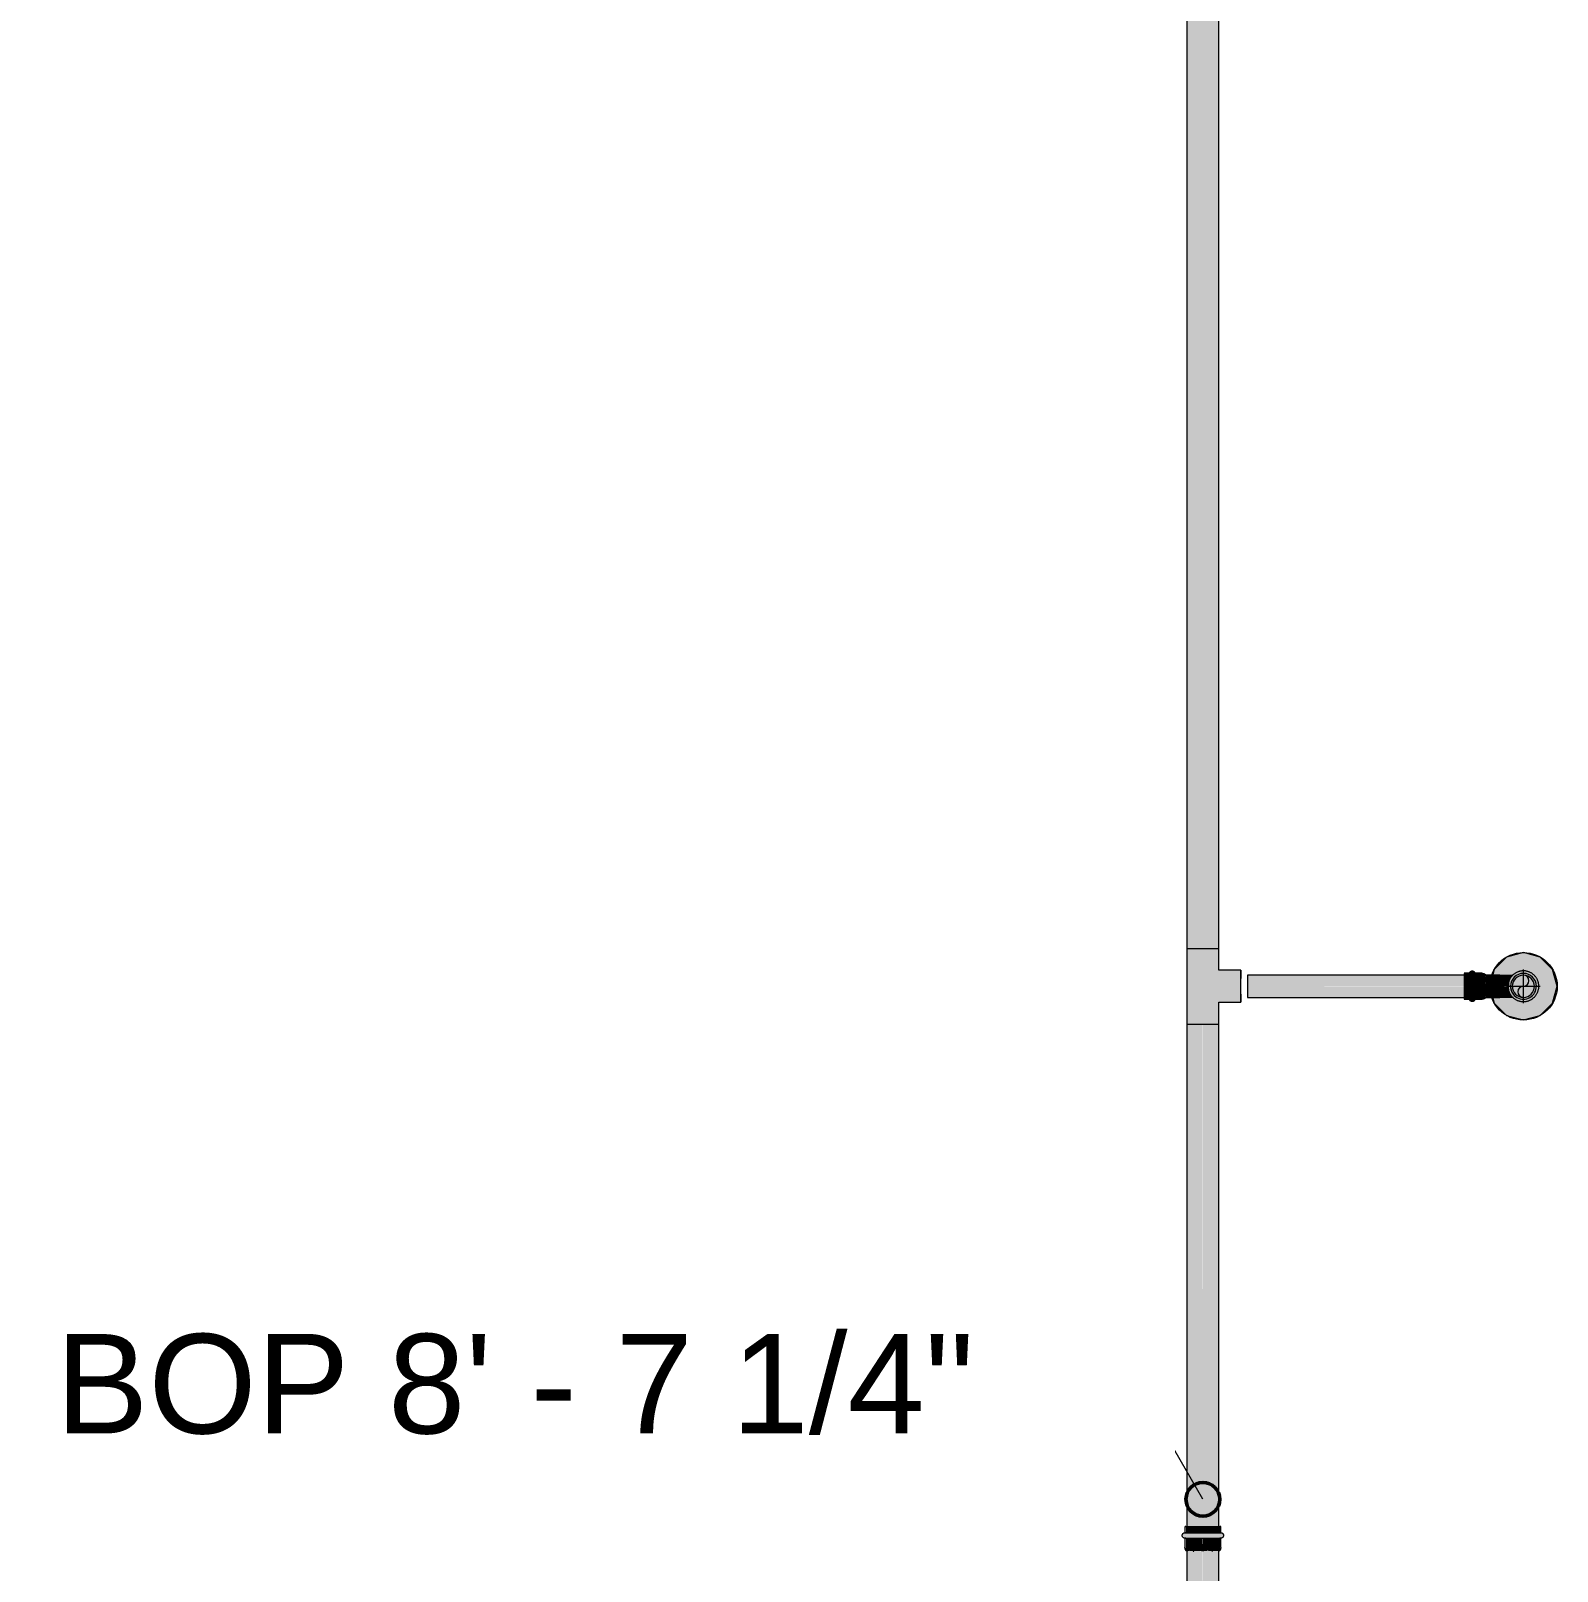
# Model space of a CAD drawing. Header units: inches. Extents: x -3385 to 41, y 7 to 1342.
# Drawn here: x -484.5 to -394, y 223.2 to 314.6 of the extents above; entities that cross this region are included whole.
import ezdxf

# ---------------------------------------------------------------- set-up
doc = ezdxf.new("R2010")
doc.units = ezdxf.units.IN
doc.header["$MEASUREMENT"] = 0
for name, color, linetype, lineweight in [('A-ANNO-NOTE', 131, 'Continuous', 9), ('G-ANNO-DIMS', 111, 'Continuous', 9), ('P-PIPE', 3, 'Continuous', 9), ('P-PIPE-CNTR', 3, 'Continuous', 9)]:
    doc.layers.add(name, color=color, linetype=linetype, lineweight=lineweight)
doc.styles.add('Arial', font='arial.ttf', dxfattribs={"height": 5.901198})

# ---------------------------------------------------------------- blocks, each defined once
blk = doc.blocks.new('Victaulic-VicPress316-Elbow 90-45deg Style P568_P571 - Standard-1201956-LOWER PARKING')
at = {"layer": 'P-PIPE'}
for points in [[(-415, 225.523), (-415, 225.898), (-416.007, 225.899), (-416.007, 225.524), (-415.311, 225.523)], [(-415, 225.194), (-415, 225.523), (-416.047, 225.511), (-416.166, 225.472), (-416.224, 225.359), (-416.165, 225.305), (-416.007, 225.195), (-415.239, 225.194)], [(-415, 224.637), (-415.005, 225.194), (-416.007, 225.194), (-416.007, 224.638), (-415.234, 224.638)], [(-415, 224.637), (-413.993, 224.638), (-413.993, 225.195), (-415, 225.194), (-415, 224.638)], [(-415, 224.42), (-415, 224.637), (-416.007, 224.638), (-416.03, 224.52), (-415.981, 224.46), (-415.891, 224.42), (-415.82, 224.45), (-415.537, 224.42), (-415.47, 224.437), (-415.211, 224.437), (-415.002, 224.42)], [(-415, 222.029), (-415.007, 224.42), (-415.4, 224.44), (-415.674, 224.44), (-415.832, 224.448), (-415.904, 224.42), (-415.95, 224.444), (-415.936, 222.03), (-415.165, 222.029)], [(-415, 224.42), (-414.993, 224.421), (-414.721, 224.451), (-414.39, 224.429), (-414.269, 224.443), (-414.153, 224.446), (-414.093, 224.422), (-413.993, 224.483), (-413.97, 224.52), (-413.993, 224.638), (-415, 224.637), (-415, 224.468)], [(-415, 222.029), (-414.05, 222.03), (-414.051, 224.444), (-414.109, 224.42), (-414.185, 224.449), (-414.271, 224.443), (-414.346, 224.439), (-414.463, 224.42), (-414.563, 224.436), (-414.796, 224.448), (-415, 224.42)], [(-415, 219.497), (-414.835, 219.507), (-414.675, 219.537), (-414.525, 219.587), (-414.345, 219.686), (-414.272, 219.737), (-414.177, 219.833), (-414.107, 219.939), (-414.065, 220.052), (-414.05, 220.169), (-414.065, 222.03), (-415, 222.029), (-415, 219.507)], [(-415.244, 217.806), (-415, 217.808), (-415, 219.497), (-415.165, 219.507), (-415.325, 219.537), (-415.475, 219.587), (-415.611, 219.654), (-415.77, 219.779), (-415.823, 219.833), (-415.893, 219.939), (-415.936, 220.052), (-415.95, 220.169), (-415.939, 218.404), (-415.904, 218.272), (-415.891, 218.261), (-415.814, 218.115), (-415.623, 217.97), (-415.514, 217.915), (-415.438, 217.875), (-415.248, 217.807)], [(-414.993, 217.808), (-414.68, 217.833), (-414.489, 217.913), (-414.426, 217.951), (-414.312, 218.005), (-414.17, 218.136), (-414.067, 218.379), (-414.05, 218.463), (-414.065, 220.052), (-414.107, 219.939), (-414.177, 219.833), (-414.272, 219.737), (-414.39, 219.654), (-414.525, 219.587), (-414.675, 219.537), (-414.835, 219.507), (-415, 219.497), (-415, 217.808)], [(-415.335, 216.939), (-415, 216.951), (-415, 217.184), (-415.623, 217.327), (-416.007, 217.701), (-416.018, 218.199), (-416.034, 218.279), (-416.094, 218.197), (-416.171, 218.084), (-416.224, 217.817), (-416.172, 217.594), (-416.08, 217.403), (-415.888, 217.193), (-415.675, 217.054)], [(-415, 217.577), (-415.007, 217.807), (-415.279, 217.818), (-415.48, 217.891), (-415.574, 217.951), (-415.691, 218.005), (-415.847, 218.167), (-415.919, 218.303), (-415.95, 218.527), (-415.95, 218.688), (-416.001, 218.595), (-416.03, 218.458), (-416.007, 218.095), (-415.623, 217.72), (-415.179, 217.618)], [(-415, 217.577), (-414.378, 217.72), (-413.993, 218.095), (-413.993, 218.235), (-413.97, 218.361), (-413.978, 218.537), (-414.05, 218.677), (-414.065, 218.39), (-414.097, 218.272), (-414.124, 218.229), (-414.199, 218.104), (-414.331, 217.99), (-414.463, 217.931), (-414.531, 217.884), (-414.758, 217.816), (-415, 217.807), (-415, 217.683)], [(-415, 216.951), (-414.761, 216.968), (-414.323, 217.055), (-414.12, 217.18), (-413.89, 217.442), (-413.777, 217.817), (-413.837, 218.095), (-413.982, 218.297), (-413.993, 218.162), (-413.993, 217.701), (-414.378, 217.327), (-415, 217.184), (-415, 216.968)], [(-415, 217.184), (-415, 217.577), (-415.623, 217.72), (-416.007, 218.095), (-416.007, 217.701), (-415.623, 217.327), (-415.277, 217.247)], [(-415, 217.184), (-414.378, 217.327), (-413.993, 217.701), (-413.999, 218.089), (-414.378, 217.72), (-415, 217.577), (-415, 217.255)], [(-415, 216.686), (-415.003, 216.951), (-415.372, 216.951), (-415.693, 217.066), (-415.888, 217.193), (-416.007, 217.312), (-415.996, 217.193), (-415.623, 216.829), (-415.205, 216.733)], [(-415, 216.686), (-414.378, 216.829), (-413.993, 217.204), (-413.993, 217.324), (-414.14, 217.167), (-414.325, 217.055), (-414.761, 216.968), (-415, 216.939)]]:
    blk.add_hatch(color=256, dxfattribs=at).paths.add_polyline_path(points, flags=0)
h = blk.add_hatch(color=256, dxfattribs=at)
h.paths.add_polyline_path([(-415, 225.523), (-413.993, 225.524), (-413.993, 225.899), (-415, 225.898), (-415, 225.523)], flags=0)
h.paths.add_polyline_path([(-414.689, 225.523), (-414.689, 225.523), (-414.717, 225.622)], flags=0)
h = blk.add_hatch(color=256, dxfattribs=at)
h.paths.add_polyline_path([(-415, 225.194), (-413.993, 225.195), (-413.777, 225.359), (-413.828, 225.456), (-413.993, 225.524), (-415, 225.523), (-415, 225.276)], flags=0)
h.paths.add_polyline_path([(-413.828, 225.456), (-413.835, 225.473), (-413.83, 225.457)], flags=0)
h = blk.add_hatch(color=256, dxfattribs=at)
h.paths.add_polyline_path([(-415, 219.497), (-415, 222.029), (-415.95, 222.03), (-415.95, 222.03), (-415.936, 220.052), (-415.893, 219.939), (-415.823, 219.833), (-415.728, 219.737), (-415.611, 219.654), (-415.475, 219.587), (-415.325, 219.537), (-415.165, 219.507)], flags=0)
h.paths.add_polyline_path([(-415.475, 222.029), (-415.475, 222.029), (-415.325, 221.541)], flags=0)
for p, q in [((-416.059, 225.899), (-416.059, 225.524)), ((-413.941, 225.524), (-413.941, 225.899)), ((-416.059, 225.195), (-416.059, 224.638)), ((-413.941, 224.638), (-413.941, 225.195)), ((-415.95, 224.464), (-415.95, 222.03)), ((-414.05, 222.03), (-414.05, 224.467)), ((-415.95, 220.169), (-415.95, 218.403)), ((-414.05, 218.403), (-414.05, 220.169)), ((-416.059, 218.326), (-416.059, 217.933)), ((-413.941, 217.933), (-413.941, 218.326))]:
    blk.add_line(p, q, dxfattribs=at)
at = {"layer": 'P-PIPE', "flags": 128}
for points in [[(-416.059, 225.195), (-416.066, 225.195), (-416.072, 225.195), (-416.079, 225.196), (-416.085, 225.197), (-416.092, 225.198), (-416.098, 225.2), (-416.105, 225.201), (-416.111, 225.203), (-416.117, 225.205), (-416.123, 225.208), (-416.129, 225.211), (-416.135, 225.214), (-416.141, 225.217), (-416.147, 225.22), (-416.152, 225.224), (-416.157, 225.227), (-416.163, 225.232), (-416.168, 225.236), (-416.173, 225.24), (-416.177, 225.245), (-416.182, 225.25), (-416.186, 225.255), (-416.19, 225.26), (-416.194, 225.265), (-416.198, 225.271), (-416.201, 225.276), (-416.204, 225.282), (-416.207, 225.288), (-416.21, 225.294), (-416.213, 225.3), (-416.215, 225.306), (-416.217, 225.312), (-416.219, 225.319), (-416.22, 225.325), (-416.221, 225.331), (-416.222, 225.338), (-416.223, 225.345), (-416.223, 225.351), (-416.224, 225.358), (-416.224, 225.364), (-416.223, 225.371), (-416.223, 225.377), (-416.222, 225.384), (-416.221, 225.39), (-416.219, 225.397), (-416.218, 225.403), (-416.216, 225.409), (-416.214, 225.416), (-416.211, 225.422), (-416.209, 225.428), (-416.206, 225.434), (-416.203, 225.44), (-416.199, 225.445), (-416.196, 225.451), (-416.192, 225.456), (-416.188, 225.461), (-416.184, 225.467), (-416.18, 225.471), (-416.175, 225.476), (-416.17, 225.481), (-416.165, 225.485), (-416.16, 225.489), (-416.155, 225.493), (-416.15, 225.497), (-416.144, 225.5), (-416.138, 225.504), (-416.132, 225.507), (-416.126, 225.51), (-416.12, 225.512), (-416.114, 225.514), (-416.108, 225.517), (-416.102, 225.518), (-416.095, 225.52), (-416.089, 225.521), (-416.082, 225.522), (-416.076, 225.523), (-416.069, 225.524), (-416.063, 225.524), (-416.059, 225.524)], [(-415, 225.523), (-415.043, 225.523), (-415.085, 225.523), (-415.127, 225.523), (-415.169, 225.523), (-415.211, 225.523), (-415.252, 225.523), (-415.293, 225.523), (-415.333, 225.523), (-415.373, 225.523), (-415.413, 225.523), (-415.451, 225.523), (-415.489, 225.523), (-415.526, 225.523), (-415.563, 225.523), (-415.598, 225.523), (-415.633, 225.523), (-415.666, 225.523), (-415.698, 225.523), (-415.73, 225.523), (-415.76, 225.523), (-415.789, 225.523), (-415.816, 225.523), (-415.843, 225.523), (-415.868, 225.523), (-415.891, 225.523), (-415.913, 225.523), (-415.934, 225.523), (-415.953, 225.524), (-415.971, 225.524), (-415.987, 225.524), (-416.002, 225.524), (-416.015, 225.524), (-416.026, 225.524), (-416.036, 225.524), (-416.044, 225.524), (-416.05, 225.524), (-416.055, 225.524), (-416.058, 225.524), (-416.059, 225.524), (-416.059, 225.524)], [(-416.059, 225.524), (-416.058, 225.524), (-416.056, 225.524), (-416.052, 225.524), (-416.046, 225.524), (-416.038, 225.524), (-416.029, 225.524), (-416.018, 225.524), (-416.005, 225.524)], [(-416.002, 225.195), (-416.015, 225.195), (-416.026, 225.195), (-416.036, 225.195), (-416.044, 225.195), (-416.05, 225.195), (-416.055, 225.195), (-416.058, 225.195), (-416.059, 225.195), (-416.059, 225.195)], [(-416.059, 225.195), (-416.058, 225.195), (-416.056, 225.195), (-416.052, 225.195), (-416.046, 225.195), (-416.038, 225.195), (-416.029, 225.195), (-416.018, 225.195), (-416.005, 225.195), (-415.991, 225.195), (-415.976, 225.195), (-415.958, 225.195), (-415.94, 225.194), (-415.919, 225.194), (-415.897, 225.194), (-415.874, 225.194), (-415.85, 225.194), (-415.824, 225.194), (-415.796, 225.194), (-415.768, 225.194), (-415.738, 225.194), (-415.707, 225.194), (-415.675, 225.194), (-415.642, 225.194), (-415.608, 225.194), (-415.572, 225.194), (-415.536, 225.194), (-415.499, 225.194), (-415.462, 225.194), (-415.423, 225.194), (-415.384, 225.194), (-415.344, 225.194), (-415.304, 225.194), (-415.263, 225.194), (-415.222, 225.194), (-415.18, 225.194), (-415.138, 225.194), (-415.096, 225.194), (-415.054, 225.194), (-415.012, 225.194), (-415, 225.194)], [(-413.941, 225.524), (-413.942, 225.524), (-413.945, 225.524), (-413.949, 225.524), (-413.955, 225.524), (-413.962, 225.524), (-413.972, 225.524), (-413.982, 225.524), (-413.995, 225.524), (-414.009, 225.524), (-414.025, 225.524), (-414.042, 225.524), (-414.061, 225.523), (-414.081, 225.523), (-414.103, 225.523), (-414.126, 225.523), (-414.151, 225.523), (-414.177, 225.523), (-414.204, 225.523), (-414.233, 225.523), (-414.262, 225.523), (-414.293, 225.523), (-414.325, 225.523), (-414.359, 225.523), (-414.393, 225.523), (-414.428, 225.523), (-414.464, 225.523), (-414.501, 225.523), (-414.539, 225.523), (-414.577, 225.523), (-414.616, 225.523), (-414.656, 225.523), (-414.697, 225.523), (-414.737, 225.523), (-414.779, 225.523), (-414.82, 225.523), (-414.862, 225.523), (-414.904, 225.523), (-414.946, 225.523), (-414.989, 225.523), (-415, 225.523)], [(-415, 225.194), (-414.958, 225.194), (-414.916, 225.194), (-414.873, 225.194), (-414.831, 225.194), (-414.79, 225.194), (-414.748, 225.194), (-414.708, 225.194), (-414.667, 225.194), (-414.627, 225.194), (-414.588, 225.194), (-414.549, 225.194), (-414.511, 225.194), (-414.474, 225.194), (-414.438, 225.194), (-414.402, 225.194), (-414.368, 225.194), (-414.334, 225.194), (-414.302, 225.194), (-414.271, 225.194), (-414.241, 225.194), (-414.212, 225.194), (-414.184, 225.194), (-414.158, 225.194), (-414.133, 225.194), (-414.109, 225.194), (-414.087, 225.194), (-414.066, 225.194), (-414.047, 225.195), (-414.029, 225.195), (-414.013, 225.195), (-413.999, 225.195), (-413.986, 225.195), (-413.974, 225.195), (-413.965, 225.195), (-413.957, 225.195), (-413.95, 225.195), (-413.946, 225.195), (-413.943, 225.195), (-413.941, 225.195), (-413.941, 225.195)], [(-413.999, 225.524), (-413.986, 225.524), (-413.974, 225.524), (-413.965, 225.524), (-413.957, 225.524), (-413.95, 225.524), (-413.946, 225.524), (-413.943, 225.524), (-413.941, 225.524), (-413.941, 225.524)], [(-413.941, 225.195), (-413.942, 225.195), (-413.945, 225.195), (-413.949, 225.195), (-413.955, 225.195), (-413.962, 225.195), (-413.972, 225.195), (-413.982, 225.195), (-413.995, 225.195)], [(-413.941, 225.524), (-413.935, 225.524), (-413.928, 225.523), (-413.921, 225.523), (-413.915, 225.522), (-413.908, 225.521), (-413.902, 225.519), (-413.896, 225.518), (-413.889, 225.516), (-413.883, 225.513), (-413.877, 225.511), (-413.871, 225.508), (-413.865, 225.505), (-413.859, 225.502), (-413.854, 225.499), (-413.848, 225.495), (-413.843, 225.491), (-413.838, 225.487), (-413.833, 225.483), (-413.828, 225.479), (-413.823, 225.474), (-413.819, 225.469), (-413.814, 225.464), (-413.81, 225.459), (-413.806, 225.454), (-413.803, 225.448), (-413.799, 225.443), (-413.796, 225.437), (-413.793, 225.431), (-413.79, 225.425), (-413.788, 225.419), (-413.786, 225.413), (-413.784, 225.407), (-413.782, 225.4), (-413.78, 225.394), (-413.779, 225.387), (-413.778, 225.381), (-413.777, 225.374), (-413.777, 225.368), (-413.777, 225.361), (-413.777, 225.355), (-413.777, 225.348), (-413.778, 225.342), (-413.779, 225.335), (-413.78, 225.328), (-413.781, 225.322), (-413.783, 225.316), (-413.784, 225.309), (-413.787, 225.303), (-413.789, 225.297), (-413.792, 225.291), (-413.794, 225.285), (-413.798, 225.279), (-413.801, 225.274), (-413.804, 225.268), (-413.808, 225.263), (-413.812, 225.257), (-413.816, 225.252), (-413.821, 225.247), (-413.825, 225.243), (-413.83, 225.238), (-413.835, 225.234), (-413.84, 225.23), (-413.845, 225.226), (-413.851, 225.222), (-413.856, 225.218), (-413.862, 225.215), (-413.868, 225.212), (-413.874, 225.209), (-413.88, 225.207), (-413.886, 225.204), (-413.892, 225.202), (-413.899, 225.201), (-413.905, 225.199), (-413.911, 225.198), (-413.918, 225.197), (-413.924, 225.196), (-413.931, 225.195), (-413.938, 225.195), (-413.941, 225.195)], [(-415.95, 224.42), (-415.959, 224.427), (-415.967, 224.434), (-415.975, 224.442), (-415.983, 224.449), (-415.99, 224.457), (-415.997, 224.466), (-416.004, 224.474), (-416.01, 224.483), (-416.016, 224.492), (-416.022, 224.501), (-416.027, 224.511), (-416.032, 224.521), (-416.037, 224.53), (-416.041, 224.541), (-416.045, 224.551), (-416.048, 224.561), (-416.051, 224.572), (-416.053, 224.582), (-416.055, 224.593), (-416.057, 224.604), (-416.058, 224.615), (-416.059, 224.626), (-416.059, 224.636), (-416.059, 224.638)], [(-413.941, 224.638), (-413.941, 224.628), (-413.942, 224.617), (-413.943, 224.606), (-413.945, 224.595), (-413.947, 224.584), (-413.949, 224.574), (-413.952, 224.563), (-413.955, 224.553), (-413.959, 224.542), (-413.963, 224.532), (-413.967, 224.522), (-413.972, 224.513), (-413.977, 224.503), (-413.983, 224.494), (-413.989, 224.485), (-413.995, 224.476), (-414.002, 224.467), (-414.009, 224.459), (-414.016, 224.451), (-414.024, 224.443), (-414.032, 224.436), (-414.04, 224.428), (-414.049, 224.422), (-414.05, 224.42)], [(-415.95, 222.03), (-415.95, 221.925), (-415.95, 221.82), (-415.95, 221.715), (-415.95, 221.611), (-415.95, 221.507), (-415.95, 221.404), (-415.95, 221.303), (-415.95, 221.202), (-415.95, 221.103), (-415.95, 221.005), (-415.95, 220.909), (-415.95, 220.814), (-415.95, 220.722), (-415.95, 220.632), (-415.95, 220.544), (-415.95, 220.458), (-415.95, 220.375), (-415.95, 220.294), (-415.95, 220.217), (-415.95, 220.169)], [(-414.05, 220.169), (-414.05, 220.245), (-414.05, 220.324), (-414.05, 220.405), (-414.05, 220.489), (-414.05, 220.576), (-414.05, 220.665), (-414.05, 220.756), (-414.05, 220.849), (-414.05, 220.944), (-414.05, 221.04), (-414.05, 221.139), (-414.05, 221.239), (-414.05, 221.34), (-414.05, 221.442), (-414.05, 221.545), (-414.05, 221.649), (-414.05, 221.753), (-414.05, 221.858), (-414.05, 221.963), (-414.05, 222.03)], [(-416.025, 218.318), (-416.04, 218.301), (-416.065, 218.269), (-416.089, 218.236), (-416.111, 218.202), (-416.131, 218.168), (-416.15, 218.132), (-416.166, 218.096), (-416.181, 218.059), (-416.193, 218.021), (-416.204, 217.983), (-416.212, 217.945), (-416.218, 217.906), (-416.222, 217.867), (-416.224, 217.827), (-416.223, 217.788), (-416.22, 217.749), (-416.215, 217.71), (-416.208, 217.671), (-416.199, 217.633), (-416.188, 217.595), (-416.174, 217.558), (-416.159, 217.521), (-416.142, 217.485), (-416.122, 217.45), (-416.101, 217.416), (-416.078, 217.382), (-416.054, 217.35), (-416.028, 217.318), (-416, 217.287), (-415.971, 217.258), (-415.94, 217.229), (-415.909, 217.202), (-415.875, 217.176), (-415.841, 217.15), (-415.805, 217.126), (-415.768, 217.103), (-415.73, 217.081), (-415.691, 217.061), (-415.651, 217.041), (-415.611, 217.023), (-415.569, 217.006), (-415.526, 216.991), (-415.483, 216.976), (-415.439, 216.963), (-415.395, 216.951), (-415.35, 216.941), (-415.305, 216.931), (-415.259, 216.923), (-415.213, 216.917), (-415.166, 216.911), (-415.119, 216.907), (-415.073, 216.904), (-415.026, 216.903), (-415, 216.903)], [(-415.953, 218.691), (-415.972, 218.659), (-415.989, 218.626), (-416.005, 218.592), (-416.018, 218.557), (-416.03, 218.522), (-416.04, 218.485), (-416.048, 218.449), (-416.054, 218.411), (-416.057, 218.374), (-416.059, 218.336), (-416.059, 218.326)], [(-415, 216.903), (-414.953, 216.904), (-414.906, 216.906), (-414.859, 216.909), (-414.813, 216.914), (-414.766, 216.919), (-414.72, 216.927), (-414.675, 216.935), (-414.629, 216.945), (-414.585, 216.956), (-414.541, 216.969), (-414.497, 216.983), (-414.454, 216.998), (-414.412, 217.014), (-414.371, 217.032), (-414.331, 217.05), (-414.291, 217.07), (-414.253, 217.091), (-414.215, 217.114), (-414.179, 217.137), (-414.144, 217.162), (-414.11, 217.188), (-414.077, 217.214), (-414.046, 217.242), (-414.016, 217.271), (-413.987, 217.301), (-413.96, 217.332), (-413.935, 217.364), (-413.911, 217.397), (-413.889, 217.431), (-413.869, 217.466), (-413.851, 217.502), (-413.834, 217.538), (-413.82, 217.575), (-413.807, 217.612), (-413.797, 217.651), (-413.788, 217.689), (-413.782, 217.728), (-413.778, 217.767), (-413.777, 217.806), (-413.777, 217.846), (-413.78, 217.885), (-413.785, 217.924), (-413.792, 217.962), (-413.801, 218.001), (-413.813, 218.039), (-413.826, 218.076), (-413.841, 218.113), (-413.859, 218.149), (-413.878, 218.184), (-413.899, 218.218), (-413.922, 218.252), (-413.946, 218.284), (-413.972, 218.316)], [(-413.941, 218.326), (-413.942, 218.364), (-413.945, 218.401), (-413.951, 218.439), (-413.958, 218.476), (-413.967, 218.512), (-413.979, 218.548), (-413.992, 218.583), (-414.007, 218.617), (-414.024, 218.65), (-414.042, 218.683)]]:
    blk.add_lwpolyline(points, dxfattribs=at)
at = {"layer": 'P-PIPE'}
for centre, major_axis, ratio, start_param, end_param in [((-415, 225.899), (-1.059, 0), 0.000917, 5.969026, 7.853982), ((-415, 225.899), (1.059, 0), 0.000917, 4.712389, 6.597345), ((-415, 225.524), (1.059, 0), 0.000917, 2.827433, 4.712389), ((-415, 225.195), (1.059, 0), 0.000917, 2.827433, 4.712389), ((-415, 225.524), (1.059, 0), 0.000917, 4.712389, 6.597345), ((-415, 225.195), (1.059, 0), 0.000917, 4.712389, 6.597345), ((-415, 224.42), (0.95, 0), 0.000917, 4.055861, 4.108072), ((-415, 224.42), (0.95, 0), 0.000917, 5.316706, 5.368917), ((-415, 218.48), (0.95, 0), 0.707755, 5.932008, 5.969026), ((-415, 217.933), (1.059, 0), 0.707755, 2.857635, 4.712389), ((-415, 217.435), (1.059, 0), 0.707755, 3.237655, 4.712389), ((-415, 218.48), (0.95, 0), 0.707755, 4.055861, 4.108072), ((-415, 217.933), (1.059, 0), 0.707755, 4.712389, 6.597345), ((-415, 217.435), (1.059, 0), 0.707755, 4.712389, 6.190012), ((-415, 218.48), (0.95, 0), 0.707755, 5.316706, 5.394462)]:
    blk.add_ellipse(centre, major_axis=major_axis, ratio=ratio, start_param=start_param, end_param=end_param, dxfattribs=at)
blk = doc.blocks.new('Victaulic-VicPress316-Elbow 90-45deg Style P568_P571 - Standard-1202406-LOWER PARKING')
at = {"layer": 'P-PIPE'}
for points in [[(-399.52, 257.917), (-399.182, 257.917), (-399.182, 258.684), (-399.52, 258.684), (-399.52, 258.052)], [(-399.182, 257.917), (-398.891, 257.917), (-398.891, 258.684), (-398.943, 258.777), (-399.036, 258.829), (-399.137, 258.766), (-399.182, 258.684), (-399.182, 258.052)], [(-398.891, 257.917), (-398.439, 257.917), (-398.439, 258.684), (-398.891, 258.67), (-398.891, 258.018)], [(-398.221, 257.917), (-398.224, 257.93), (-398.25, 258.092), (-398.24, 258.273), (-398.245, 258.347), (-398.223, 258.387), (-398.253, 258.51), (-398.245, 258.56), (-398.222, 258.575), (-398.3, 258.636), (-398.377, 258.672), (-398.439, 258.672), (-398.439, 257.917), (-398.317, 257.917)], [(-398.221, 257.917), (-397.393, 257.917), (-397.393, 258.575), (-398.24, 258.563), (-398.256, 258.551), (-398.238, 258.43), (-398.226, 258.377), (-398.245, 258.347), (-398.244, 258.151), (-398.249, 258.076), (-398.224, 257.93)], [(-397.393, 257.917), (-396.84, 257.928), (-396.838, 258.269), (-396.669, 258.537), (-396.635, 258.575), (-397.393, 258.565), (-397.393, 258.031)], [(-396.767, 257.917), (-396.542, 258.459), (-396, 258.684), (-395.458, 258.459), (-395.234, 257.917), (-395.234, 257.917), (-395.161, 257.917), (-395.149, 258.246), (-395.33, 258.536), (-395.535, 258.697), (-395.667, 258.766), (-395.842, 258.811), (-396.022, 258.829), (-396.179, 258.777), (-396.333, 258.766), (-396.542, 258.647), (-396.67, 258.536), (-396.851, 258.246), (-396.839, 257.917)], [(-396.767, 257.917), (-396.658, 257.917), (-396.658, 257.917), (-396.635, 258.088), (-396.595, 258.214), (-396.465, 258.382), (-396.329, 258.487), (-396.17, 258.552), (-396, 258.575), (-395.83, 258.552), (-395.671, 258.487), (-395.535, 258.382), (-395.431, 258.246), (-395.365, 258.088), (-395.343, 257.917), (-395.234, 257.917), (-395.458, 258.459), (-396, 258.684), (-396.542, 258.459), (-396.725, 258.019)], [(-399.52, 257.151), (-399.182, 257.164), (-399.182, 257.917), (-399.52, 257.917), (-399.52, 257.164)], [(-399.036, 257.006), (-398.937, 257.068), (-398.891, 257.151), (-398.891, 257.917), (-399.182, 257.917), (-399.182, 257.151), (-399.128, 257.052)], [(-398.891, 257.151), (-398.439, 257.164), (-398.439, 257.917), (-398.891, 257.917), (-398.891, 257.19)], [(-398.439, 257.151), (-398.36, 257.164), (-398.224, 257.261), (-398.253, 257.299), (-398.241, 257.394), (-398.226, 257.457), (-398.244, 257.495), (-398.245, 257.692), (-398.241, 257.803), (-398.221, 257.917), (-398.439, 257.917), (-398.439, 257.164)], [(-398.22, 257.26), (-397.393, 257.271), (-397.393, 257.917), (-398.224, 257.904), (-398.25, 257.742), (-398.24, 257.562), (-398.245, 257.487), (-398.223, 257.448), (-398.253, 257.344), (-398.239, 257.271), (-398.221, 257.26)], [(-397.393, 257.26), (-396.636, 257.269), (-396.699, 257.341), (-396.851, 257.589), (-396.899, 257.772), (-396.912, 257.917), (-397.393, 257.917), (-397.393, 257.27)], [(-395.978, 257.006), (-395.821, 257.058), (-395.667, 257.068), (-395.458, 257.188), (-395.33, 257.299), (-395.149, 257.589), (-395.104, 257.75), (-395.088, 257.917), (-395.234, 257.917), (-395.458, 257.375), (-396, 257.151), (-396.542, 257.375), (-396.767, 257.917), (-396.912, 257.917), (-396.897, 257.75), (-396.839, 257.569), (-396.67, 257.299), (-396.465, 257.138), (-396.333, 257.068), (-396.159, 257.023)]]:
    blk.add_hatch(color=256, dxfattribs=at).paths.add_polyline_path(points, flags=0)
h = blk.add_hatch(color=256, dxfattribs=at)
h.paths.add_polyline_path([(-396, 257.151), (-395.458, 257.375), (-395.343, 257.654), (-395.343, 257.917), (-395.365, 257.747), (-395.431, 257.589), (-395.536, 257.452), (-395.671, 257.348), (-395.83, 257.282), (-396, 257.26), (-396.17, 257.282), (-396.329, 257.348), (-396.465, 257.452), (-396.57, 257.589), (-396.635, 257.747), (-396.658, 257.917), (-396.767, 257.917), (-396.542, 257.375), (-396.16, 257.217)], flags=0)
h.paths.add_polyline_path([(-395.343, 257.654), (-395.234, 257.917), (-395.343, 257.917)], flags=0)
for p, q in [((-399.182, 258.684), (-399.52, 258.684)), ((-398.439, 258.684), (-398.891, 258.684)), ((-397.393, 258.575), (-398.287, 258.575)), ((-399.52, 257.151), (-399.182, 257.151)), ((-398.891, 257.151), (-398.439, 257.151)), ((-398.284, 257.26), (-397.393, 257.26)), ((-396.001, 257.26), (-396.005, 257.26)), ((-395.967, 257.261), (-395.993, 257.26))]:
    blk.add_line(p, q, dxfattribs=at)
at = {"layer": 'P-PIPE', "flags": 128}
for points in [[(-399.182, 258.684), (-399.182, 258.69), (-399.181, 258.695), (-399.181, 258.701), (-399.18, 258.707), (-399.179, 258.713), (-399.178, 258.718), (-399.176, 258.724), (-399.174, 258.73), (-399.172, 258.735), (-399.17, 258.74), (-399.168, 258.746), (-399.165, 258.751), (-399.162, 258.756), (-399.159, 258.761), (-399.156, 258.766), (-399.153, 258.771), (-399.149, 258.775), (-399.146, 258.78), (-399.142, 258.784), (-399.138, 258.788), (-399.133, 258.792), (-399.129, 258.796), (-399.124, 258.8), (-399.12, 258.803), (-399.115, 258.806), (-399.11, 258.809), (-399.105, 258.812), (-399.1, 258.815), (-399.094, 258.817), (-399.089, 258.819), (-399.083, 258.821), (-399.078, 258.823), (-399.072, 258.825), (-399.067, 258.826), (-399.061, 258.827), (-399.055, 258.828), (-399.049, 258.829), (-399.044, 258.829), (-399.038, 258.829), (-399.032, 258.829), (-399.026, 258.829), (-399.02, 258.828), (-399.015, 258.828), (-399.009, 258.827), (-399.003, 258.825), (-398.997, 258.824), (-398.992, 258.822), (-398.986, 258.821), (-398.981, 258.818), (-398.976, 258.816), (-398.97, 258.814), (-398.965, 258.811), (-398.96, 258.808), (-398.955, 258.805), (-398.951, 258.801), (-398.946, 258.798), (-398.941, 258.794), (-398.937, 258.79), (-398.933, 258.786), (-398.929, 258.782), (-398.925, 258.778), (-398.921, 258.773), (-398.918, 258.769), (-398.915, 258.764), (-398.912, 258.759), (-398.909, 258.754), (-398.906, 258.749), (-398.903, 258.743), (-398.901, 258.738), (-398.899, 258.733), (-398.897, 258.727), (-398.896, 258.721), (-398.894, 258.716), (-398.893, 258.71), (-398.892, 258.704), (-398.891, 258.699), (-398.891, 258.693), (-398.891, 258.687), (-398.891, 258.684)], [(-399.182, 258.642), (-399.182, 258.652), (-399.182, 258.66), (-399.182, 258.667), (-399.182, 258.673), (-399.182, 258.677), (-399.182, 258.681), (-399.182, 258.683), (-399.182, 258.684), (-399.182, 258.684)], [(-399.182, 258.684), (-399.182, 258.683), (-399.182, 258.681), (-399.182, 258.678), (-399.182, 258.674), (-399.182, 258.669), (-399.182, 258.662), (-399.182, 258.654), (-399.182, 258.645), (-399.182, 258.635), (-399.182, 258.623), (-399.182, 258.611), (-399.182, 258.597), (-399.182, 258.582), (-399.182, 258.567), (-399.182, 258.55), (-399.182, 258.532), (-399.182, 258.513), (-399.182, 258.494), (-399.182, 258.473), (-399.182, 258.451), (-399.182, 258.429), (-399.182, 258.406), (-399.182, 258.382), (-399.182, 258.357), (-399.182, 258.331), (-399.182, 258.305), (-399.182, 258.279), (-399.182, 258.251), (-399.182, 258.223), (-399.182, 258.195), (-399.182, 258.166), (-399.182, 258.137), (-399.182, 258.108), (-399.182, 258.078), (-399.182, 258.048), (-399.182, 258.017), (-399.182, 257.987), (-399.182, 257.956), (-399.182, 257.926), (-399.182, 257.917)], [(-398.891, 257.917), (-398.891, 257.948), (-398.891, 257.979), (-398.891, 258.009), (-398.891, 258.039), (-398.891, 258.07), (-398.891, 258.099), (-398.891, 258.129), (-398.891, 258.158), (-398.891, 258.187), (-398.891, 258.216), (-398.891, 258.244), (-398.891, 258.271), (-398.891, 258.298), (-398.891, 258.324), (-398.891, 258.35), (-398.891, 258.375), (-398.891, 258.399), (-398.891, 258.423), (-398.891, 258.445), (-398.891, 258.467), (-398.891, 258.488), (-398.891, 258.508), (-398.891, 258.527), (-398.891, 258.545), (-398.891, 258.562), (-398.891, 258.578), (-398.891, 258.593), (-398.891, 258.607), (-398.891, 258.62), (-398.891, 258.632), (-398.891, 258.642), (-398.891, 258.652), (-398.891, 258.66), (-398.891, 258.667), (-398.891, 258.673), (-398.891, 258.677), (-398.891, 258.681), (-398.891, 258.683), (-398.891, 258.684), (-398.891, 258.684)], [(-398.891, 258.684), (-398.891, 258.683), (-398.891, 258.681), (-398.891, 258.678), (-398.891, 258.674), (-398.891, 258.669), (-398.891, 258.662), (-398.891, 258.654), (-398.891, 258.645)], [(-398.439, 258.684), (-398.428, 258.684), (-398.417, 258.683), (-398.407, 258.682), (-398.396, 258.68), (-398.385, 258.678), (-398.374, 258.676), (-398.364, 258.673), (-398.353, 258.67), (-398.343, 258.666), (-398.333, 258.662), (-398.323, 258.658), (-398.313, 258.653), (-398.304, 258.648), (-398.294, 258.642), (-398.285, 258.636), (-398.276, 258.63), (-398.268, 258.623), (-398.26, 258.616), (-398.251, 258.609), (-398.244, 258.601), (-398.236, 258.593), (-398.229, 258.585), (-398.222, 258.576), (-398.221, 258.575)], [(-397.393, 258.575), (-397.337, 258.575), (-397.282, 258.575), (-397.226, 258.575), (-397.171, 258.575), (-397.116, 258.575), (-397.062, 258.575), (-397.008, 258.575), (-396.955, 258.575), (-396.902, 258.575), (-396.851, 258.575), (-396.8, 258.575), (-396.75, 258.575), (-396.701, 258.575), (-396.653, 258.575), (-396.625, 258.575)], [(-395.088, 257.917), (-395.089, 257.954), (-395.091, 257.99), (-395.095, 258.027), (-395.1, 258.063), (-395.106, 258.099), (-395.114, 258.134), (-395.124, 258.169), (-395.134, 258.204), (-395.147, 258.239), (-395.16, 258.272), (-395.175, 258.306), (-395.191, 258.338), (-395.209, 258.37), (-395.228, 258.402), (-395.247, 258.432), (-395.269, 258.462), (-395.291, 258.491), (-395.315, 258.519), (-395.339, 258.546), (-395.365, 258.572), (-395.391, 258.596), (-395.419, 258.62), (-395.448, 258.643), (-395.477, 258.664), (-395.507, 258.685), (-395.539, 258.704), (-395.57, 258.722), (-395.603, 258.738), (-395.636, 258.753), (-395.67, 258.767), (-395.704, 258.78), (-395.739, 258.791), (-395.774, 258.801), (-395.809, 258.809), (-395.845, 258.816), (-395.881, 258.822), (-395.918, 258.826), (-395.954, 258.828), (-395.99, 258.829), (-396.027, 258.829), (-396.063, 258.827), (-396.1, 258.824), (-396.136, 258.819), (-396.172, 258.813), (-396.207, 258.805), (-396.243, 258.796), (-396.278, 258.786), (-396.312, 258.774), (-396.346, 258.761), (-396.38, 258.747), (-396.413, 258.731), (-396.445, 258.714), (-396.476, 258.695), (-396.507, 258.676), (-396.537, 258.655), (-396.566, 258.633), (-396.594, 258.609), (-396.621, 258.585), (-396.648, 258.56), (-396.673, 258.533), (-396.697, 258.506), (-396.72, 258.478), (-396.742, 258.448), (-396.762, 258.418), (-396.782, 258.387), (-396.8, 258.356), (-396.817, 258.324), (-396.832, 258.291), (-396.847, 258.257), (-396.86, 258.223), (-396.871, 258.188), (-396.881, 258.153), (-396.89, 258.118), (-396.897, 258.082), (-396.903, 258.046), (-396.907, 258.01), (-396.91, 257.973), (-396.912, 257.937), (-396.912, 257.917)], [(-396.002, 258.575), (-396, 258.575), (-396, 258.575)], [(-399.182, 257.917), (-399.182, 257.887), (-399.182, 257.856), (-399.182, 257.826), (-399.182, 257.795), (-399.182, 257.765), (-399.182, 257.735), (-399.182, 257.705), (-399.182, 257.676), (-399.182, 257.647), (-399.182, 257.619), (-399.182, 257.591), (-399.182, 257.563), (-399.182, 257.536), (-399.182, 257.51), (-399.182, 257.484), (-399.182, 257.46), (-399.182, 257.435), (-399.182, 257.412), (-399.182, 257.389), (-399.182, 257.367), (-399.182, 257.347), (-399.182, 257.327), (-399.182, 257.307), (-399.182, 257.289), (-399.182, 257.272), (-399.182, 257.256), (-399.182, 257.241), (-399.182, 257.227), (-399.182, 257.215), (-399.182, 257.203), (-399.182, 257.192), (-399.182, 257.183), (-399.182, 257.175), (-399.182, 257.168), (-399.182, 257.162), (-399.182, 257.157), (-399.182, 257.154), (-399.182, 257.152), (-399.182, 257.151), (-399.182, 257.151)], [(-398.891, 257.151), (-398.891, 257.151), (-398.891, 257.153), (-398.891, 257.156), (-398.891, 257.161), (-398.891, 257.166), (-398.891, 257.173), (-398.891, 257.181), (-398.891, 257.19), (-398.891, 257.2), (-398.891, 257.211), (-398.891, 257.224), (-398.891, 257.237), (-398.891, 257.252), (-398.891, 257.268), (-398.891, 257.285), (-398.891, 257.302), (-398.891, 257.321), (-398.891, 257.341), (-398.891, 257.362), (-398.891, 257.383), (-398.891, 257.406), (-398.891, 257.429), (-398.891, 257.453), (-398.891, 257.478), (-398.891, 257.503), (-398.891, 257.529), (-398.891, 257.556), (-398.891, 257.583), (-398.891, 257.611), (-398.891, 257.64), (-398.891, 257.668), (-398.891, 257.698), (-398.891, 257.727), (-398.891, 257.757), (-398.891, 257.787), (-398.891, 257.817), (-398.891, 257.848), (-398.891, 257.878), (-398.891, 257.909), (-398.891, 257.917)], [(-396.912, 257.917), (-396.911, 257.881), (-396.909, 257.844), (-396.906, 257.808), (-396.901, 257.772), (-396.894, 257.736), (-396.886, 257.701), (-396.877, 257.665), (-396.866, 257.63), (-396.854, 257.596), (-396.84, 257.562), (-396.825, 257.529), (-396.809, 257.496), (-396.792, 257.464), (-396.773, 257.433), (-396.753, 257.402), (-396.732, 257.373), (-396.709, 257.344), (-396.686, 257.316), (-396.661, 257.289), (-396.636, 257.263), (-396.609, 257.238), (-396.581, 257.214), (-396.553, 257.192), (-396.523, 257.17), (-396.493, 257.15), (-396.462, 257.131), (-396.43, 257.113), (-396.398, 257.096), (-396.364, 257.081), (-396.331, 257.067), (-396.296, 257.055), (-396.262, 257.044), (-396.227, 257.034), (-396.191, 257.026), (-396.155, 257.019), (-396.119, 257.013), (-396.083, 257.009), (-396.047, 257.007), (-396.01, 257.005), (-395.974, 257.006), (-395.937, 257.008), (-395.901, 257.011), (-395.865, 257.015), (-395.829, 257.022), (-395.793, 257.029), (-395.758, 257.038), (-395.723, 257.049), (-395.688, 257.06), (-395.654, 257.074), (-395.621, 257.088), (-395.588, 257.104), (-395.556, 257.121), (-395.524, 257.139), (-395.493, 257.159), (-395.463, 257.18), (-395.434, 257.202), (-395.406, 257.225), (-395.379, 257.25), (-395.353, 257.275), (-395.328, 257.301), (-395.304, 257.329), (-395.281, 257.357), (-395.259, 257.386), (-395.238, 257.416), (-395.219, 257.447), (-395.201, 257.479), (-395.184, 257.511), (-395.168, 257.544), (-395.154, 257.578), (-395.141, 257.612), (-395.129, 257.646), (-395.119, 257.681), (-395.11, 257.717), (-395.103, 257.753), (-395.097, 257.789), (-395.093, 257.825), (-395.09, 257.861), (-395.088, 257.898), (-395.088, 257.917)], [(-399.182, 257.151), (-399.182, 257.151), (-399.182, 257.153), (-399.182, 257.156), (-399.182, 257.161), (-399.182, 257.166), (-399.182, 257.173), (-399.182, 257.181), (-399.182, 257.19)], [(-398.891, 257.151), (-398.891, 257.145), (-398.891, 257.139), (-398.892, 257.133), (-398.893, 257.128), (-398.894, 257.122), (-398.895, 257.116), (-398.896, 257.111), (-398.898, 257.105), (-398.9, 257.1), (-398.902, 257.094), (-398.905, 257.089), (-398.907, 257.084), (-398.91, 257.078), (-398.913, 257.073), (-398.916, 257.069), (-398.919, 257.064), (-398.923, 257.059), (-398.927, 257.055), (-398.931, 257.051), (-398.935, 257.046), (-398.939, 257.042), (-398.943, 257.039), (-398.948, 257.035), (-398.953, 257.032), (-398.958, 257.028), (-398.963, 257.025), (-398.968, 257.022), (-398.973, 257.02), (-398.978, 257.017), (-398.983, 257.015), (-398.989, 257.013), (-398.994, 257.011), (-399, 257.01), (-399.006, 257.009), (-399.011, 257.007), (-399.017, 257.007), (-399.023, 257.006), (-399.029, 257.005), (-399.035, 257.005), (-399.04, 257.005), (-399.046, 257.006), (-399.052, 257.006), (-399.058, 257.007), (-399.064, 257.008), (-399.069, 257.009), (-399.075, 257.011), (-399.08, 257.012), (-399.086, 257.014), (-399.091, 257.016), (-399.097, 257.018), (-399.102, 257.021), (-399.107, 257.024), (-399.112, 257.027), (-399.117, 257.03), (-399.122, 257.033), (-399.126, 257.037), (-399.131, 257.04), (-399.135, 257.044), (-399.139, 257.048), (-399.143, 257.053), (-399.147, 257.057), (-399.151, 257.061), (-399.154, 257.066), (-399.158, 257.071), (-399.161, 257.076), (-399.164, 257.081), (-399.166, 257.086), (-399.169, 257.091), (-399.171, 257.097), (-399.173, 257.102), (-399.175, 257.108), (-399.177, 257.113), (-399.178, 257.119), (-399.179, 257.125), (-399.18, 257.13), (-399.181, 257.136), (-399.181, 257.142), (-399.182, 257.148), (-399.182, 257.151)], [(-398.891, 257.192), (-398.891, 257.183), (-398.891, 257.175), (-398.891, 257.168), (-398.891, 257.162), (-398.891, 257.157), (-398.891, 257.154), (-398.891, 257.152), (-398.891, 257.151), (-398.891, 257.151)], [(-398.221, 257.26), (-398.228, 257.251), (-398.235, 257.243), (-398.242, 257.235), (-398.25, 257.227), (-398.258, 257.22), (-398.266, 257.213), (-398.275, 257.206), (-398.284, 257.2), (-398.293, 257.193), (-398.302, 257.188), (-398.312, 257.183), (-398.321, 257.178), (-398.331, 257.173), (-398.341, 257.169), (-398.352, 257.165), (-398.362, 257.162), (-398.372, 257.159), (-398.383, 257.157), (-398.394, 257.155), (-398.405, 257.153), (-398.415, 257.152), (-398.426, 257.151), (-398.437, 257.151), (-398.439, 257.151)], [(-396.625, 257.26), (-396.641, 257.26), (-396.688, 257.26), (-396.737, 257.26), (-396.786, 257.26), (-396.837, 257.26), (-396.888, 257.26), (-396.941, 257.26), (-396.994, 257.26), (-397.047, 257.26), (-397.102, 257.26), (-397.156, 257.26), (-397.212, 257.26), (-397.267, 257.26), (-397.322, 257.26), (-397.378, 257.26), (-397.393, 257.26)]]:
    blk.add_lwpolyline(points, dxfattribs=at)
at = {"layer": 'P-PIPE'}
for radius, start, end in [(0.766, 0.00014, 180.00014), (0.767, 0.00014, 45.00014), (0.767, 180.00014, 0.00014), (0.766, 180.00014, 225.00014)]:
    blk.add_arc((-396, 257.917), radius, start, end, dxfattribs=at)
for centre, start_param, end_param in [((-399.52, 257.917), 6.283179, 7.853966), ((-399.182, 257.917), 0.000002, 1.57078), ((-398.891, 257.917), 0.000002, 1.57078), ((-399.52, 257.917), 1.57078, 3.141579), ((-399.182, 257.917), 1.57078, 3.141579), ((-398.891, 257.917), 1.57078, 3.141579)]:
    blk.add_ellipse(centre, major_axis=(0, 0.766), ratio=0.000003, start_param=start_param, end_param=end_param, dxfattribs=at)

msp = doc.modelspace()

# ---------------------------------------------------------------- hatches: boundary and pattern name
at = {"layer": 'A-ANNO-NOTE'}
h = msp.add_hatch(color=256, dxfattribs=at)
edge = h.paths.add_edge_path(flags=0)
edge.add_arc((-396, 257.917), 2, 0, 360)
msp.add_hatch(color=256, dxfattribs=at).paths.add_polyline_path([(-396, 255.917), (-395, 256.185), (-394.268, 256.917), (-394, 257.917), (-394.268, 258.917), (-395, 259.649), (-396, 259.917), (-397, 259.649), (-397.732, 258.917), (-398, 257.917), (-397.732, 256.917), (-397, 256.185)], flags=0)
at = {"layer": 'P-PIPE'}
for points in [[(-415, 260.157), (-415, 389.495), (-415.95, 389.498), (-415.95, 260.161), (-415.475, 260.158), (-415.246, 260.157)], [(-415, 260.157), (-414.05, 260.161), (-414.05, 389.499), (-414.528, 389.495), (-415, 389.495), (-415, 260.157)], [(-415.004, 255.669), (-414.049, 255.673), (-414.049, 256.966), (-414.471, 257.381), (-415.004, 257.913), (-414.049, 258.868), (-414.049, 260.161), (-414.528, 260.158), (-415.951, 260.159), (-415.938, 255.673), (-415.672, 255.673), (-415.004, 255.672)], [(-414.049, 256.966), (-412.756, 256.966), (-412.76, 257.438), (-412.756, 258.868), (-414.049, 258.868), (-415.004, 257.913), (-414.083, 256.998)], [(-412.353, 257.917), (-399.52, 257.932), (-399.52, 258.575), (-412.35, 258.575), (-412.353, 258.246), (-412.353, 258.087)], [(-396, 257.26), (-395.83, 257.282), (-395.671, 257.348), (-395.535, 257.452), (-395.431, 257.589), (-395.365, 257.747), (-395.343, 257.917), (-395.365, 258.088), (-395.431, 258.246), (-395.535, 258.382), (-395.671, 258.487), (-395.83, 258.552), (-396, 258.575), (-396.17, 258.552), (-396.329, 258.487), (-396.465, 258.382), (-396.57, 258.246), (-396.635, 258.088), (-396.658, 257.917), (-396.635, 257.747), (-396.57, 257.589), (-396.465, 257.452), (-396.329, 257.348), (-396.17, 257.282)], [(-412.756, 256.966), (-412.752, 258.167), (-412.759, 257.242)], [(-412.35, 257.26), (-399.52, 257.263), (-399.52, 257.917), (-412.353, 257.917), (-412.351, 257.282)], [(-415, 225.898), (-415.004, 255.669), (-415.246, 255.669), (-415.25, 255.669), (-415.95, 255.672), (-415.936, 225.899), (-415.165, 225.899)], [(-415, 225.898), (-414.05, 225.899), (-414.05, 255.673), (-414.525, 255.672), (-414.528, 255.67), (-415, 255.669), (-415, 225.899)]]:
    msp.add_hatch(color=256, dxfattribs=at).paths.add_polyline_path(points, flags=0)

# ---------------------------------------------------------------- linework, layer by layer
at = {"layer": 'A-ANNO-NOTE'}
for p, q in [((-397, 259.649), (-397.732, 258.917)), ((-396, 259.917), (-397, 259.649)), ((-395, 259.649), (-396, 259.917)), ((-394.268, 258.917), (-395, 259.649)), ((-397.732, 258.917), (-398, 257.917)), ((-394, 257.917), (-394.268, 258.917)), ((-398, 257.917), (-397.732, 256.917)), ((-394.268, 256.917), (-394, 257.917)), ((-397.732, 256.917), (-397, 256.185)), ((-395, 256.185), (-394.268, 256.917)), ((-397, 256.185), (-396, 255.917)), ((-396, 255.917), (-395, 256.185))]:
    msp.add_line(p, q, dxfattribs=at)
msp.add_circle((-396, 257.917), 2, dxfattribs=at)
at = {"layer": 'G-ANNO-DIMS'}
for p, q in [((-419.042, 234.502), (-427.432, 234.502)), ((-415, 227.502), (-419.042, 234.502))]:
    msp.add_line(p, q, dxfattribs=at)
at = {"layer": 'G-ANNO-DIMS', "lineweight": 50}
msp.add_circle((-415, 227.502), 1, dxfattribs=at)
at = {"layer": 'P-PIPE'}
for p, q in [((-415.95, 389.499), (-415.95, 260.161)), ((-414.05, 260.161), (-414.05, 389.499)), ((-415.951, 260.161), (-415.951, 255.673)), ((-414.049, 258.868), (-414.049, 260.161)), ((-412.756, 258.868), (-414.049, 258.868)), ((-399.52, 258.575), (-412.35, 258.575)), ((-414.05, 256.966), (-412.756, 256.966)), ((-414.049, 255.673), (-414.049, 256.967)), ((-412.35, 257.26), (-399.52, 257.26)), ((-415.95, 255.673), (-415.95, 225.899)), ((-414.05, 225.899), (-414.05, 255.673))]:
    msp.add_line(p, q, dxfattribs=at)
for centre, radius, start, end in [((-396, 257.917), 0.658, 0, 180), ((-396, 258.246), 0.329, 270, 90), ((-396, 257.917), 0.657, 180, 0), ((-396, 257.589), 0.329, 90, 270)]:
    msp.add_arc(centre, radius, start, end, dxfattribs=at)
for centre, major_axis, ratio, start_param, end_param in [((-415, 260.161), (0.951, 0), 0.004299, 3.141593, 3.399225), ((-415, 260.161), (0.951, 0), 0.004299, 3.404176, 3.661025), ((-415, 260.161), (0.951, 0), 0.004299, 3.665651, 3.922824), ((-415, 260.161), (0.951, 0), 0.004299, 3.927295, 4.184624), ((-415, 260.161), (-0.95, 0), 0.004299, 0.785398, 1.042114), ((-415, 260.161), (0.951, 0), 0.004299, 4.188993, 4.446423), ((-415, 260.161), (-0.95, 0), 0.004299, 1.047198, 1.304394), ((-415, 260.161), (0.951, 0), 0.004299, 4.450711, 4.708222), ((-415, 260.161), (-0.95, 0), 0.004299, 1.308997, 1.566578), ((-415, 260.161), (0.951, 0), 0.004299, 4.712435, 4.970022), ((-415, 260.161), (-0.95, 0), 0.004299, 1.570796, 1.828736), ((-415, 260.161), (0.951, 0), 0.004299, 4.974153, 5.231821), ((-415, 260.161), (-0.95, 0), 0.004299, 1.832596, 2.09092), ((-415, 260.161), (0.951, 0), 0.004299, 5.235852, 5.493621), ((-415, 260.161), (-0.95, 0), 0.004299, 2.094395, 2.3532), ((-415, 260.161), (0.951, 0), 0.004299, 5.497498, 5.75542), ((-415, 260.161), (0.951, 0), 0.004299, 5.758984, 6.279019), ((-412.756, 257.917), (0, 0.951), 0.004167, 0.004299, 3.141593), ((-412.756, 257.917), (0, 0.951), 0.004167, 4.716688, 6.283185), ((-412.35, 257.917), (0, 0.657), 0.004859, 0, 1.570796), ((-412.756, 257.917), (0, 0.951), 0.004167, 3.145891, 4.454888), ((-412.35, 257.917), (0, 0.657), 0.004859, 1.570796, 3.141593), ((-415, 255.673), (0.951, 0), 0.004299, 3.141593, 3.399225), ((-415, 255.673), (0.951, 0), 0.004299, 3.404176, 3.661025), ((-415, 255.673), (0.951, 0), 0.004299, 3.665651, 3.922824), ((-415, 255.673), (0.95, 0), 0.000917, 3.926991, 4.183895), ((-415, 255.673), (0.951, 0), 0.004299, 3.927281, 4.184624), ((-415, 255.673), (0.95, 0), 0.000917, 4.18879, 4.446376), ((-415, 255.673), (0.951, 0), 0.004299, 4.188973, 4.446423), ((-415, 255.673), (0.95, 0), 0.000917, 4.45059, 4.708474), ((-415, 255.673), (0.951, 0), 0.004299, 4.450687, 4.708222), ((-415, 255.673), (0.95, 0), 0.000917, 4.712389, 4.970532), ((-415, 255.673), (0.951, 0), 0.004299, 4.712408, 4.970022), ((-415, 255.673), (0.95, 0), 0.000917, 4.974188, 5.23262), ((-415, 255.673), (0.951, 0), 0.004299, 4.974125, 5.231821), ((-415, 255.673), (0.95, 0), 0.000917, 5.235988, 5.494828), ((-415, 255.673), (0.951, 0), 0.004299, 5.235824, 5.493621), ((-415, 255.673), (0.951, 0), 0.004299, 5.497474, 5.75542), ((-415, 255.673), (0.951, 0), 0.004299, 5.758984, 6.017219), ((-415, 255.673), (0.951, 0), 0.004299, 6.019356, 6.279019)]:
    msp.add_ellipse(centre, major_axis=major_axis, ratio=ratio, start_param=start_param, end_param=end_param, dxfattribs=at)
at = {"layer": 'P-PIPE-CNTR'}
for p, q in [((-396, 256.917), (-396, 258.917)), ((-397, 257.917), (-395, 257.917))]:
    msp.add_line(p, q, dxfattribs=at)

# ---------------------------------------------------------------- block references
at = {"layer": 'P-PIPE'}
for name in ['Victaulic-VicPress316-Elbow 90-45deg Style P568_P571 - Standard-1202406-LOWER PARKING', 'Victaulic-VicPress316-Elbow 90-45deg Style P568_P571 - Standard-1201956-LOWER PARKING']:
    msp.add_blockref(name, (0, 0), dxfattribs=at)

# ---------------------------------------------------------------- next in the draw order: texts
at = {"layer": 'G-ANNO-DIMS', "insert": (-482.992, 237.306), "char_height": 5.9012, "width": 64.872, "attachment_point": 1, "line_spacing_factor": 0.938532, "style": 'Arial', "bg_fill": 3, "box_fill_scale": 1.25, "bg_fill_color": 0, "bg_fill_transparency": 0}
msp.add_mtext('BOP 8\' - 7 1/4"', dxfattribs=at)

doc.saveas('drawing.dxf')
